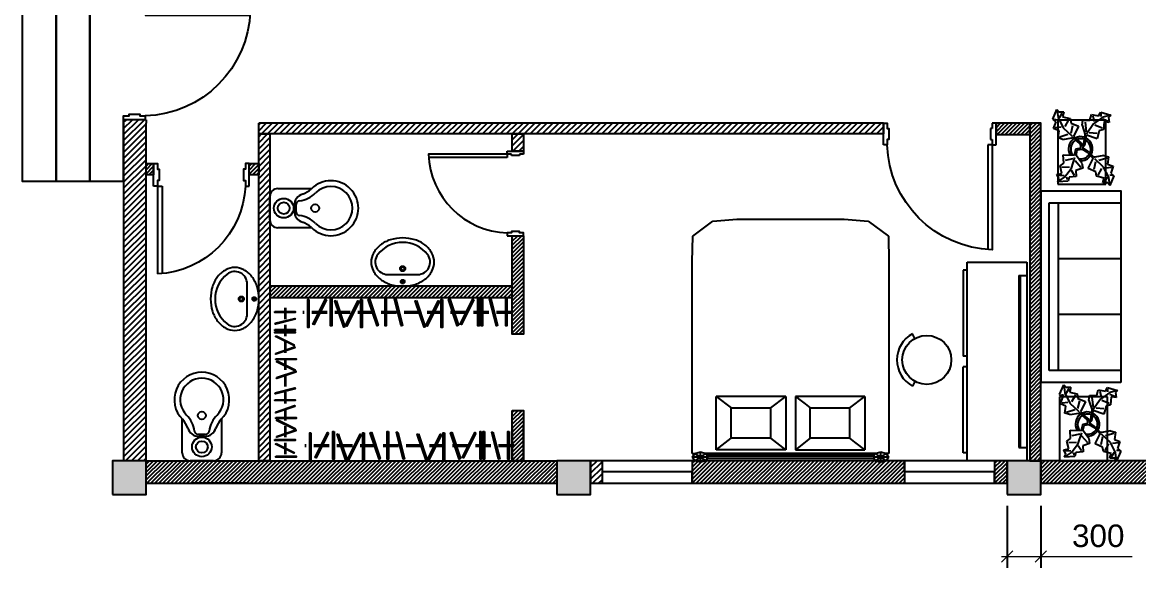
# Model space of a CAD drawing. Header units: millimetres. Extents: x 2361 to 18711, y 31828 to 42097.
# Drawn here: x 2361 to 12279, y 32027 to 36874 of the extents above; entities that cross this region are included whole.
import ezdxf

# ---------------------------------------------------------------- set-up
doc = ezdxf.new("R2010")
doc.units = ezdxf.units.MM
doc.header["$MEASUREMENT"] = 0
doc.linetypes.add('HIDDEN', pattern=[0.375, 0.25, -0.125])
for name, color, linetype in [('3DJORDAN', 30, 'Continuous'), ('A-Door', 150, 'Continuous'), ('HID', 11, 'Continuous')]:
    doc.layers.add(name, color=color, linetype=linetype)
doc.styles.add('ATTR', font='romans.shx', dxfattribs={"width": 0.8, "height": 0.7})
doc.styles.get("Standard").update_dxf_attribs({"font": 'arial.ttf'})
doc.dimstyles.new('1-100', dxfattribs={"dimscale": 100, "dimtxt": 2, "dimasz": 1, "dimexe": 1, "dimexo": 1, "dimgap": 0.8, "dimtad": 1, "dimdec": 0, "dimzin": 0, "dimdsep": 46, "dimtxsty": 'Standard', "dimblk": 'OBLIQUE', "dimcen": 0.09, "dimdle": 0.5, "dimclrd": 3, "dimadec": 0, "dimazin": 0, "dimtfac": 1, "dimtdec": 0, "dimtofl": 0, "dimtmove": 0, "dimatfit": 3, "dimldrblk": 'OBLIQUE', "dimfxl": 1, "dimtolj": 1, "dimtzin": 0, "dimlwd": 5, "dimarcsym": 0})

# ---------------------------------------------------------------- blocks, each defined once
blk = doc.blocks.new('AP0B08')
at = {"color": 5}
for p, q in [((72, 96), (72, 1028)), ((0, 96), (0, -96)), ((33.6, 96), (0, 96)), ((33.6, 48), (33.6, 96)), ((48, 48), (33.6, 48)), ((48, -48), (48, 48)), ((0, -96), (33.6, -96)), ((33.6, -96), (33.6, -48)), ((33.6, -48), (48, -48))]:
    blk.add_line(p, q, dxfattribs=at)
blk.add_lwpolyline([(33.6, 96), (33.6, 1028.8, -0.396451), (966.4, 96, -0.396451)], format="xyb", dxfattribs=at)
blk.add_lwpolyline([(33.6, 96), (72, 96)], dxfattribs=at)
blk.add_lwpolyline([(1000, 96), (1000, -96), (966.4, -96), (966.4, -48), (952, -48), (952, 48), (966.4, 48), (966.4, 96)], close=True, dxfattribs=at)
blk = doc.blocks.new('12PBED11')
at = {"color": 7, "linetype": 'Continuous'}
for p, q in [((0, 67.86), (-0.53, 65.95)), ((1.28, 68.64), (0, 67.86)), ((0.12, 67.67), (0, 67.86)), ((0.86, 66.57), (0.12, 67.67)), ((0.91, 66.5), (0.86, 66.57)), ((1.04, 66.32), (0.91, 66.5)), ((2.57, 67.86), (1.28, 68.64)), ((1.28, 68.64), (1.28, 63.26)), ((1.66, 66.5), (1.28, 65.95)), ((1.7, 66.57), (1.66, 66.5)), ((1.74, 66.62), (1.69, 66.57)), ((1.69, 66.57), (1.7, 66.57)), ((2.45, 67.67), (1.74, 66.62)), ((2.57, 67.86), (2.45, 67.67)), ((69.57, 68.83), (2.57, 68.83)), ((2.57, 68.83), (2.57, 67.86)), ((3.11, 65.95), (2.57, 67.86)), ((78.52, 68.64), (69.57, 68.83)), ((83.77, 61.6), (78.52, 68.64)), ((-0.53, 65.95), (3.11, 65.95)), ((0, 64.05), (-0.53, 65.95)), ((0.12, 64.23), (0, 64.05)), ((1.28, 63.26), (0, 64.05)), ((0.83, 65.28), (0.12, 64.23)), ((0.86, 65.33), (0.83, 65.28)), ((0.91, 65.39), (0.86, 65.34)), ((0.86, 65.34), (0.86, 65.33)), ((1.28, 65.95), (0.91, 65.39)), ((0.94, 5.36), (0.94, 63.46)), ((1.28, 65.95), (1.04, 66.32)), ((1.28, 65.95), (1.53, 65.58)), ((1.28, 63.26), (2.57, 64.05)), ((1.53, 65.58), (1.7, 65.34)), ((1.62, 63.46), (1.62, 5.36)), ((1.7, 65.34), (1.69, 65.33)), ((1.69, 65.33), (1.74, 65.28)), ((1.74, 65.28), (2.45, 64.23)), ((2.32, 4.93), (2.32, 63.89)), ((2.45, 64.23), (2.57, 64.05)), ((2.57, 64.05), (3.11, 65.95)), ((2.57, 64.05), (2.57, 4.78)), ((22.48, 60.37), (3.82, 60.37)), ((3.82, 60.37), (5.38, 58.33)), ((3.82, 36.1), (3.82, 60.37)), ((18.48, 55.15), (22.48, 60.37)), ((22.48, 60.37), (22.48, 36.1)), ((84.51, 53.14), (83.77, 61.6)), ((5.38, 58.33), (6.45, 56.93)), ((6.45, 56.93), (7.83, 55.15)), ((7.83, 55.15), (18.48, 55.15)), ((7.83, 55.15), (7.83, 41.31)), ((18.48, 41.31), (18.48, 55.15)), ((84.51, 15.69), (84.51, 53.14)), ((7.83, 41.31), (3.82, 36.1)), ((7.83, 41.31), (18.48, 41.31)), ((19.85, 39.53), (18.48, 41.31)), ((20.93, 38.13), (19.85, 39.53)), ((22.48, 36.1), (3.82, 36.1)), ((22.48, 36.1), (20.93, 38.13)), ((3.82, 32.73), (7.83, 27.51)), ((22.48, 32.73), (3.82, 32.73)), ((3.82, 32.73), (3.82, 8.46)), ((18.48, 27.51), (22.48, 32.73)), ((22.48, 32.73), (22.48, 8.46)), ((7.83, 27.51), (18.48, 27.51)), ((7.83, 27.51), (7.83, 13.68)), ((18.48, 13.68), (18.48, 27.51)), ((83.77, 7.24), (84.51, 15.69)), ((3.82, 8.46), (7.83, 13.68)), ((7.83, 13.68), (18.48, 13.68)), ((22.48, 8.46), (18.48, 13.68)), ((3.82, 8.46), (22.48, 8.46)), ((0, 4.78), (-0.53, 2.88)), ((0, 4.78), (1.28, 5.57)), ((1.7, 2.26), (0, 4.78)), ((2.57, 4.78), (1.28, 5.57)), ((1.28, 5.57), (1.28, 0.18)), ((2.45, 4.6), (1.74, 3.55)), ((2.57, 4.78), (2.45, 4.6)), ((3.11, 2.88), (2.57, 4.78)), ((78.52, 0.2), (83.77, 7.24)), ((-0.53, 2.88), (3.11, 2.88)), ((-0.53, 2.88), (0, 0.97)), ((0.83, 2.2), (0, 0.97)), ((0, 0.97), (1.28, 0.18)), ((0.86, 2.25), (0.83, 2.2)), ((1.04, 2.51), (0.86, 2.26)), ((0.86, 2.26), (0.86, 2.25)), ((1.28, 2.88), (1.04, 2.51)), ((1.66, 3.42), (1.28, 2.88)), ((1.28, 0.18), (2.57, 0.97)), ((1.7, 3.49), (1.66, 3.42)), ((1.74, 3.55), (1.69, 3.49)), ((1.69, 3.49), (1.7, 3.49)), ((1.69, 2.25), (1.7, 2.26)), ((1.74, 2.2), (1.69, 2.25)), ((2.57, 0.97), (1.74, 2.2)), ((2.57, 0.97), (3.11, 2.88)), ((2.57, 0), (2.57, 0.97)), ((2.57, 0), (69.57, 0)), ((69.57, 0), (78.52, 0.2))]:
    blk.add_line(p, q, dxfattribs=at)
blk = doc.blocks.new('AP0B05')
at = {"color": 5}
for p, q in [((35, 100), (35, 880)), ((75, 100), (75, 878.9))]:
    blk.add_line(p, q, dxfattribs=at)
for points in [[(0, 100), (0, -100), (35, -100), (35, -50), (50, -50), (50, 50), (35, 50), (35, 100)], [(850, 100), (850, -100), (815, -100), (815, -50), (800, -50), (800, 50), (815, 50), (815, 100)]]:
    blk.add_lwpolyline(points, close=True, dxfattribs=at)
blk.add_lwpolyline([(35, 100), (75, 100)], dxfattribs=at)
blk.add_arc((-2.4, 62.6), 818.3, 2.62122, 87.37878, dxfattribs=at)
blk = doc.blocks.new('wash-7')
at = {"color": 0, "linetype": 'ByBlock'}
blk.add_line((0.1341, -0.105), (-0.1341, -0.105), dxfattribs=at)
for centre, radius in [((0, -0.0418), 0.0169), ((0, -0.0418), 0.0094), ((0, -0.157), 0.023), ((0, -0.157), 0.0155)]:
    blk.add_circle(centre, radius, dxfattribs=at)
for centre, radius, start, end in [((0, -0.3635), 0.3635, 90, 107.64362), ((0, -0.3635), 0.3635, 72.35638, 90), ((-0.0587, -0.2444), 0.2288, 127.51911, 151.65576), ((-0.0232, -0.2906), 0.2871, 107.64362, 127.51911), ((0.0232, -0.2906), 0.2871, 52.48089, 72.35638), ((0.0587, -0.2444), 0.2288, 28.34424, 52.48089), ((-0.1132, -0.215), 0.1668, 151.65576, 180), ((-0.1341, -0.215), 0.11, 90, 218.28052), ((0.1341, -0.215), 0.11, 321.71948, 90), ((0.1132, -0.215), 0.1668, 0, 28.34424), ((-0.1132, -0.215), 0.1668, 180, 208.34424), ((-0.0587, -0.1856), 0.2288, 208.34424, 232.48089), ((0, -0.1092), 0.2808, 218.28052, 321.71948), ((0.0587, -0.1856), 0.2288, 307.51911, 331.65576), ((0.1132, -0.215), 0.1668, 331.65576, 0), ((-0.0232, -0.1394), 0.2871, 232.48089, 252.35638), ((0.0232, -0.1394), 0.2871, 287.64362, 307.51911), ((0, -0.0665), 0.3635, 252.35638, 270), ((0, -0.0665), 0.3635, 270, 287.64362)]:
    blk.add_arc(centre, radius, start, end, dxfattribs=at)
blk = doc.blocks.new('PLANT1')
for p, q in [((-240.64722, 104.936036), (-243.459, 183.338216)), ((-243.459, 183.338216), (-223.09074, 172.960284)), ((-243.459, 183.338216), (-209.77098, 131.96443)), ((-223.09074, 172.960284), (-188.88456, 189.739778)), ((-199.52208, 135.294624), (-195.80352, 176.160684)), ((-188.88456, 189.739778), (-182.35422, 152.203404)), ((74.932032, 143.772382), (85.516974, 180.372512)), ((85.516974, 180.372512), (138.873992, 172.87367)), ((94.68866, 168.20134), (113.118392, 105.758996)), ((138.873992, 172.87367), (155.54452, 214.059516)), ((155.54452, 214.059516), (207.401922, 195.889372)), ((237.91672, 180.718714), (161.803334, 142.44574)), ((164.71646, 201.888598), (169.388536, 157.703012)), ((207.401922, 195.889372), (227.15855, 220.31833)), ((225.658934, 209.647028), (222.659448, 188.303916)), ((227.15855, 220.31833), (298.859194, 188.477144)), ((236.416596, 170.047158), (271.51711, 148.790914)), ((298.859194, 188.477144), (237.91672, 180.718714)), ((298.859194, 188.477144), (280.602436, 174.719488)), ((280.602436, 174.719488), (280.688796, 136.619488)), ((-210.03006, 97.88779), (-240.64722, 104.936036)), ((-230.39832, 108.265976), (-209.90052, 114.92611)), ((-203.62926, 43.31335), (-210.03006, 97.88779)), ((-209.77098, 131.96443), (-142.00632, 80.332072)), ((-182.35422, 152.203404), (-124.3203, 165.39464)), ((-131.23926, 151.815546), (-135.08736, 93.910912)), ((-124.3203, 165.39464), (-104.08158, 137.97788)), ((-104.08158, 137.97788), (-42.71772, 140.919962)), ((-70.5231, 69.566028), (-83.71332, 127.599694)), ((-42.71772, 140.919962), (-43.36542, 55.728108)), ((74.932032, 143.772382), (87.276178, 76.744322)), ((161.803334, 142.44574), (99.213924, 75.521566)), ((221.332552, 101.432868), (170.97502, 130.274568)), ((230.504238, 89.261696), (196.989954, 83.089496)), ((244.088666, 147.204684), (230.504238, 89.261696)), ((280.688796, 136.619488), (244.088666, 147.204684)), ((-159.30372, 46.384718), (-203.62926, 43.31335)), ((-196.7103, 56.89219), (-159.04464, 80.461358)), ((-142.65148, -4.859528), (-159.30372, 46.384718)), ((-105.11536, 1.671066), (-142.65148, -4.859528)), ((-142.00632, 80.332072), (-60.44438, 53.971698)), ((-135.73506, 8.719312), (-87.69096, 52.656994)), ((-105.11536, 1.671066), (-50.28438, 42.149268)), ((-50.28438, 42.149268), (-46.87316, 45.539152)), ((-46.87316, 45.539152), (-4.65074, 35.77336)), ((-43.36542, 55.728108), (4.65074, 43.723052)), ((-27.33548, -46.667928), (0, 0)), ((-4.65074, 35.77336), (-4.65074, 35.77336)), ((-4.65074, 35.77336), (0, 0)), ((4.65074, 43.723052), (10.85088, 7.949692)), ((10.85088, 7.949692), (35.65398, 11.924538)), ((46.50486, 7.949692), (23.2537, 0)), ((23.2537, 0), (40.30472, -13.911834)), ((35.65398, 11.924538), (86.258654, 68.081652)), ((96.447864, 64.57315), (46.50486, 7.949692)), ((86.258654, 68.081652), (87.276178, 76.744322)), ((172.734224, 26.646378), (96.447864, 64.57315)), ((181.141878, 0.172974), (108.515404, -23.848822)), ((120.790208, 82.916522), (178.733196, 69.332094)), ((196.989954, 83.089496), (172.734224, 26.646378)), ((181.141878, 0.172974), (218.858846, -5.215128)), ((-169.1386, -102.264718), (-144.8816, -45.821346)), ((-144.8816, -45.821346), (-68.59524, -83.748372)), ((-27.33548, -46.667928), (-68.59524, -83.748372)), ((-58.4073, -87.25662), (-10.85342, -39.748206)), ((-10.85342, -39.748206), (12.40028, -3.974846)), ((12.40028, -3.974846), (37.64534, -23.45309)), ((37.64534, -23.45309), (105.707942, -32.155892)), ((40.30472, -13.911834), (108.515404, -23.848822)), ((78.766924, -112.978184), (105.707942, -32.155892)), ((191.918336, -86.03742), (113.45291, -32.377888)), ((127.26035, -53.708554), (121.872248, -112.978184)), ((130.755644, -33.41624), (204.561948, -24.655272)), ((251.187966, -80.649318), (208.082642, -91.425522)), ((218.858846, -5.215128), (218.8591, -59.096656)), ((218.8591, -59.096656), (261.96417, -69.873114)), ((261.96417, -69.873114), (251.187966, -123.754642)), ((-252.75032, -193.89471), (-252.83668, -155.79471)), ((-252.83668, -155.79471), (-216.23528, -166.379652)), ((-216.23528, -166.379652), (-202.65136, -108.436664)), ((-210.06308, -199.893682), (-133.95198, -161.620708)), ((-202.65136, -108.436664), (-169.1386, -102.264718)), ((-193.47942, -120.607836), (-143.12138, -149.44979)), ((-92.9386, -102.09149), (-150.88108, -88.507062)), ((-133.95198, -161.620708), (-71.31304, -95.395796)), ((-66.83756, -187.376562), (-85.26526, -124.934218)), ((-59.4233, -95.919544), (-58.4073, -87.25662)), ((-47.0789, -162.947604), (-59.4233, -95.919544)), ((-47.0789, -162.947604), (-57.66562, -199.547734)), ((138.036554, -129.142744), (78.766924, -112.978184)), ((148.813012, -161.47161), (138.036554, -129.142744)), ((208.082642, -166.859966), (148.813012, -161.47161)), ((159.589216, -150.695406), (181.141878, -96.813878)), ((240.411508, -156.083508), (191.918336, -86.03742)), ((202.69454, -204.576934), (208.082642, -166.859966)), ((229.635304, -156.083508), (213.470744, -193.800476)), ((256.576068, -215.353138), (240.411508, -156.083508)), ((267.352526, -139.918948), (245.799864, -139.918948)), ((251.187966, -123.754642), (278.12873, -139.918948)), ((278.12873, -139.918948), (256.576068, -215.353138)), ((-271.00784, -207.652112), (-252.75032, -193.89471)), ((-271.00784, -207.652112), (-210.06308, -199.893682)), ((-199.30618, -239.493298), (-271.00784, -207.652112)), ((-208.56448, -189.22238), (-243.66474, -167.966136)), ((-179.55006, -215.064594), (-199.30618, -239.493298)), ((-197.80758, -228.82225), (-194.80784, -207.479138)), ((-127.69342, -233.234738), (-179.55006, -215.064594)), ((-136.86282, -221.063566), (-141.53642, -176.87798)), ((-111.02086, -192.048892), (-127.69342, -233.234738)), ((-57.66562, -199.547734), (-111.02086, -192.048892)), ((240.411508, -199.188578), (202.69454, -204.576934)), ((256.576068, -215.353138), (240.411508, -199.188578))]:
    blk.add_line(p, q)
for centre, radius, start, end in [((3.43662, 8.422894), 93.383227, 34.37569, 120.1028), ((2.51968, 5.259324), 79.951072, 33.82192, 124.9414), ((3.90398, 10.95883), 91.44, 178.6147, 235.1169), ((3.90398, 10.95883), 76.2, 168.1647, 238.6725), ((-0.62484, 10.986008), 80.429557, 338.4094, 20.03007), ((1.9431, 10.501122), 93.403293, 341.2017, 26.09184), ((3.07848, 14.252194), 93.714367, 242.5812, 331.2714), ((1.75514, 15.867888), 80.593082, 247.3711, 327.472)]:
    blk.add_arc(centre, radius, start, end)
at = {"style": 'ATTR', "width": 0.8, "flags": 9}
blk.add_attdef('ESTCODE', (0, 0), '', height=17.78, dxfattribs=at)
blk = doc.blocks.new('SOFA6')
at = {"linetype": 'Continuous'}
for p, q in [((-31.5, -3), (31.5, -3)), ((-31.5, -30), (-31.5, -3)), ((31.5, -3), (31.5, -30)), ((-31.5, -6.5), (31.5, -6.5)), ((-10.5, -30), (-10.5, -6.5)), ((10.5, -30), (10.5, -6.5))]:
    blk.add_line(p, q, dxfattribs=at)
blk.add_lwpolyline([(-36, -30), (-36, 0), (36, 0), (36, -30)], close=True, dxfattribs=at)
blk = doc.blocks.new('CHEST24')
at = {"linetype": 'Continuous'}
for p, q in [((24, 0), (0, 0)), ((0, 0), (0, -18.00001)), ((24, -18.00001), (24, 0)), ((0, -18.00001), (24, -18.00001))]:
    blk.add_line(p, q, dxfattribs=at)
blk = doc.blocks.new('A$C41BE763B')
at = {"layer": 'HID', "linetype": 'HIDDEN'}
for p, q in [((3.395, 0.253), (0, 0.253)), ((3.395, 0.233), (0, 0.233))]:
    blk.add_line(p, q, dxfattribs=at)
at = {"layer": 'HID'}
for points in [[(0.098, 0.45), (0.098, 0), (0.078, 0), (0.078, 0.45)], [(0.383, 0.447), (0.182, 0.045), (0.164, 0.054), (0.365, 0.456)], [(0.472, 0.473), (0.472, 0.023), (0.451, 0.023), (0.451, 0.473)], [(0.541, 0.437), (0.683, 0.01), (0.663, 0.004), (0.521, 0.431)], [(0.914, 0.424), (0.713, 0.021), (0.694, 0.03), (0.895, 0.433)], [(0.962, 0.45), (0.962, 0), (0.941, 0), (0.941, 0.45)], [(1.081, 0.461), (1.223, 0.034), (1.204, 0.027), (1.061, 0.454)], [(1.355, 0.473), (1.355, 0.023), (1.334, 0.023), (1.334, 0.473)], [(1.508, 0.466), (1.618, 0.029), (1.597, 0.024), (1.488, 0.461)], [(1.845, 0.437), (1.987, 0.01), (1.967, 0.004), (1.825, 0.431)], [(2.218, 0.424), (2.017, 0.021), (1.998, 0.03), (2.199, 0.433)], [(2.266, 0.45), (2.266, 0), (2.245, 0), (2.245, 0.45)], [(2.385, 0.461), (2.527, 0.034), (2.507, 0.027), (2.365, 0.454)], [(2.776, 0.447), (2.574, 0.045), (2.556, 0.054), (2.757, 0.456)], [(2.864, 0.473), (2.864, 0.023), (2.843, 0.023), (2.843, 0.473)], [(2.914, 0.473), (2.914, 0.023), (2.893, 0.023), (2.893, 0.473)], [(3.053, 0.466), (3.162, 0.029), (3.142, 0.024), (3.033, 0.461)], [(3.314, 0.473), (3.314, 0.023), (3.293, 0.023), (3.293, 0.473)]]:
    blk.add_lwpolyline(points, close=True, dxfattribs=at)
blk = doc.blocks.new('bero-2')
at = {"color": 0, "linetype": 'ByBlock'}
for p, q in [((-0.1507, 0.8452), (-0.1857, 0.8644)), ((0.1746, 0.8452), (0.2096, 0.8644)), ((-0.75, 0.45), (0.75, 0.45)), ((-0.75, 0), (-0.75, 0.45)), ((-0.69, 0.45), (-0.69, 0.48)), ((-0.69, 0.48), (-0.04, 0.48)), ((-0.04, 0.45), (-0.04, 0.48)), ((0.69, 0.48), (0.04, 0.48)), ((0.04, 0.45), (0.04, 0.48)), ((0.69, 0.45), (0.69, 0.48)), ((0.75, 0.45), (0.75, 0)), ((0.75, 0), (-0.75, 0)), ((-0.65, 0.06), (-0.65, 0)), ((0.65, 0.06), (-0.65, 0.06)), ((0.65, 0.05), (-0.65, 0.05)), ((0.65, 0.06), (0.65, 0))]:
    blk.add_line(p, q, dxfattribs=at)
blk.add_circle((0.0119, 0.7562), 0.1854, dxfattribs=at)
blk.add_arc((0.0119, 0.7562), 0.2254, 28.69413, 151.30587, dxfattribs=at)
blk = doc.blocks.new('_Oblique')
at = {"color": 0, "linetype": 'ByBlock', "lineweight": -2}
blk.add_line((-0.5, -0.5), (0.5, 0.5), dxfattribs=at)
blk = doc.blocks.new('*D47')
at = {"color": 0, "lineweight": -2, "transparency": 16777216}
for p, q in [((3311.4, 41377.7), (3311.4, 41883.8)), ((7259.9, 41377.7), (7259.9, 41883.8)), ((11109.9, 32577.7), (11109.9, 32026.8)), ((11409.9, 32577.7), (11409.9, 32026.8))]:
    blk.add_line(p, q, dxfattribs=at)
at = {"color": 3, "lineweight": 5, "transparency": 16777216}
for p, q in [((3261.4, 41783.8), (7309.9, 41783.8)), ((11059.9, 32126.8), (11409.9, 32126.8)), ((11409.9, 32126.8), (12220, 32126.8))]:
    blk.add_line(p, q, dxfattribs=at)
at = {"layer": 'Defpoints', "color": 0, "transparency": 16777216}
for p in [(7259.9, 41783.8), (3311.4, 41277.7), (7259.9, 41277.7), (11109.9, 32677.7), (11409.9, 32677.7), (11409.9, 32126.8)]:
    blk.add_point(p, dxfattribs=at)
at = {"color": 3, "lineweight": 5, "transparency": 16777216, "xscale": 100, "yscale": 100, "zscale": 100, "rotation": 180}
for p in [(3311.4, 41783.8), (11109.9, 32126.8)]:
    blk.add_blockref('_Oblique', p, dxfattribs=at)
at = {"color": 3, "lineweight": 5, "transparency": 16777216, "xscale": 100, "yscale": 100, "zscale": 100}
for p in [(7259.9, 41783.8), (11409.9, 32126.8)]:
    blk.add_blockref('_Oblique', p, dxfattribs=at)
at = {"color": 0, "transparency": 16777216, "char_height": 200, "attachment_point": 5}
for s, insert in [('\\A1;3948', (5032.1, 41966)), ('\\A1;300', (11919.5, 32308.9))]:
    blk.add_mtext(s, dxfattribs=dict(at, insert=insert))

msp = doc.modelspace()

# ---------------------------------------------------------------- hatches: boundary and pattern name
at = {"true_color": 0xffffff}
h = msp.add_hatch(dxfattribs=at)
h.set_pattern_fill('ANSI31', scale=300)
h.paths.add_polyline_path([(3461.4, 35977.7), (3461.4, 36008.3), (3261.4, 36008.3), (3261.4, 35463), (3261.4, 32977.7), (3461.4, 32977.7)])
h = msp.add_hatch(dxfattribs=at)
h.set_pattern_fill('ANSI31', scale=300)
h.paths.add_polyline_path([(10011.4, 35977.7), (4461.4, 35977.7), (4461.4, 35881.7), (10011.4, 35881.7)])
h = msp.add_hatch(dxfattribs=at)
h.set_pattern_fill('ANSI31', scale=200)
h.paths.add_polyline_path([(11311.4, 35977.7), (11011.4, 35977.7), (11011.4, 35877.7), (11311.4, 35877.7)])
h = msp.add_hatch(dxfattribs=at)
h.set_pattern_fill('ANSI31', scale=200)
h.paths.add_polyline_path([(11311.4, 32977.7), (11409.9, 32977.7), (11409.9, 35977.7), (11311.4, 35977.7)])
h = msp.add_hatch(dxfattribs=at)
h.set_pattern_fill('ANSI31', scale=300)
h.paths.add_polyline_path([(4561.4, 35881.7), (4461.4, 35881.7), (4461.4, 32977.7), (4561.4, 32977.7)])
h = msp.add_hatch(dxfattribs=at)
h.set_pattern_fill('ANSI31', scale=300)
h.paths.add_polyline_path([(6814, 35881.7), (6714, 35881.7), (6714, 35727.7), (6814, 35727.7)])
h = msp.add_hatch(dxfattribs=at)
h.set_pattern_fill('ANSI31', scale=200)
h.paths.add_polyline_path([(3527.6, 35617.7), (3461.4, 35617.7), (3461.4, 35517.7), (3527.6, 35517.7)])
h = msp.add_hatch(dxfattribs=at)
h.set_pattern_fill('ANSI31', scale=200)
h.paths.add_polyline_path([(4461.4, 35617.7), (4377.6, 35617.7), (4377.6, 35517.7), (4461.4, 35517.7)])
h = msp.add_hatch(dxfattribs=at)
h.set_pattern_fill('ANSI31', scale=200)
h.paths.add_polyline_path([(6814, 34977.7), (6714, 34977.7), (6714, 34101.5), (6814, 34101.5)])
h = msp.add_hatch(dxfattribs=at)
h.set_pattern_fill('ANSI31', scale=200)
h.paths.add_polyline_path([(6714, 34527.7), (4561.4, 34527.7), (4561.4, 34427.7), (6714, 34427.7)])
h = msp.add_hatch(dxfattribs=at)
h.set_pattern_fill('ANSI31', scale=200)
h.paths.add_polyline_path([(6814, 33423.6), (6714, 33423.6), (6714, 32977.7), (6814, 32977.7)])
h = msp.add_hatch(color=7, dxfattribs=at)
h.dxf.hatch_style = 1
h.paths.add_polyline_path([(3461.4, 32977.7), (3161.4, 32977.7), (3161.4, 32677.7), (3461.4, 32677.7)])
h = msp.add_hatch(dxfattribs=at)
h.set_pattern_fill('ANSI31', scale=200)
h.paths.add_polyline_path([(7109.9, 32777.7), (7109.9, 32977.7), (6111.6, 32977.7), (6111.6, 32977.7), (6100.3, 32977.7), (5398.2, 32977.7), (5398.2, 32977.7), (5386.9, 32977.7), (4925.9, 32977.7), (4925.9, 32977.7), (4914.5, 32977.7), (3461.4, 32977.7), (3461.4, 32777.7)])
h = msp.add_hatch(color=7, dxfattribs=at)
h.dxf.hatch_style = 1
h.paths.add_polyline_path([(7409.9, 32977.7), (7109.9, 32977.7), (7109.9, 32677.7), (7409.9, 32677.7)])
h = msp.add_hatch(dxfattribs=at)
h.set_pattern_fill('ANSI31', scale=300)
h.paths.add_polyline_path([(7409.9, 32777.7), (7511.9, 32777.7), (7511.9, 32977.7), (7409.9, 32977.7)])
h = msp.add_hatch(dxfattribs=at)
h.set_pattern_fill('ANSI31', scale=200)
h.paths.add_polyline_path([(8433.3, 32977.7), (8385, 32964.2), (8336.5, 32977.7), (8311.9, 32977.7), (8311.9, 32777.7), (10198.7, 32777.7), (10198.7, 32977.7), (10035.4, 32977.7), (9986.9, 32964.2), (9938.6, 32977.7)])
h = msp.add_hatch(dxfattribs=at)
h.set_pattern_fill('ANSI31', scale=200)
h.paths.add_polyline_path([(11109.9, 32977.7), (10998.7, 32977.7), (10998.7, 32777.7), (11109.9, 32777.7)])
h = msp.add_hatch(color=7, dxfattribs=at)
h.dxf.hatch_style = 1
h.paths.add_polyline_path([(11409.9, 32977.7), (11109.9, 32977.7), (11109.9, 32677.7), (11409.9, 32677.7)])
h = msp.add_hatch(dxfattribs=at)
h.set_pattern_fill('ANSI31', scale=200)
h.paths.add_polyline_path([(11409.9, 32977.7), (11409.9, 32777.7), (12672.1, 32777.7), (12672.1, 32977.7)])

# ---------------------------------------------------------------- linework, layer by layer
at = {"color": 3}
for p, q in [((3261.4, 35977.7), (3261.4, 36041.9)), ((3461.4, 36008.3), (3261.4, 36008.3)), ((3461.4, 36008.3), (3461.4, 35977.7)), ((3461.4, 32977.7), (3461.4, 35977.7)), ((4461.4, 35881.7), (4461.4, 35977.7)), ((10011.4, 35977.7), (4461.4, 35977.7)), ((10011.4, 35977.7), (10011.4, 35881.7)), ((10011.4, 35881.7), (4461.4, 35881.7)), ((3461.4, 32977.7), (7111.4, 32977.7)), ((3861.4, 32977.7), (4361.4, 32977.7)), ((4361.4, 32777.7), (3861.4, 32777.7))]:
    msp.add_line(p, q, dxfattribs=at)
for p, q in [((3261.4, 35463), (3261.4, 36041.9)), ((11311.4, 35977.7), (11011.4, 35977.7))]:
    msp.add_line(p, q)
at = {"color": 0, "linetype": 'ByBlock'}
for p, q in [((4561.4, 35117.4), (4561.4, 35326.8)), ((4631.3, 35396.6), (4931.5, 35396.6)), ((4776.5, 35197.1), (4776.5, 35247.1)), ((4794, 35190.6), (4794, 35253.6)), ((4931.5, 35047.6), (4631.3, 35047.6)), ((3781.7, 33047.7), (3781.7, 33348)), ((4130.8, 33348), (4130.8, 33047.7)), ((3987.7, 33210.4), (3924.8, 33210.4)), ((3981.2, 33193), (3931.3, 33193)), ((4061, 32977.9), (3851.5, 32977.9))]:
    msp.add_line(p, q, dxfattribs=at)
at = {"color": 1}
for p, q in [((7511.9, 32977.7), (7511.9, 32777.7)), ((8311.9, 32977.7), (8311.9, 32777.7)), ((8311.9, 32977.7), (8311.9, 32777.7)), ((10198.7, 32877.7), (10198.7, 32977.7)), ((10198.7, 32977.7), (10198.7, 32777.7)), ((10998.7, 32977.7), (10998.7, 32777.7)), ((10998.7, 32977.7), (10998.7, 32777.7)), ((8311.9, 32877.7), (7511.9, 32877.7)), ((8311.9, 32777.7), (8311.9, 32877.7)), ((8311.9, 32777.7), (8311.9, 32877.7)), ((10998.7, 32877.7), (10198.7, 32877.7)), ((10998.7, 32777.7), (10998.7, 32877.7)), ((10998.7, 32777.7), (10998.7, 32877.7))]:
    msp.add_line(p, q, dxfattribs=at)
for points in [[(2661.4, 37377.7), (2361.4, 37377.7), (2361.4, 35463), (2661.4, 35463)], [(2961.4, 37377.7), (2661.4, 37377.7), (2661.4, 35463), (2961.4, 35463)]]:
    msp.add_lwpolyline(points, close=True)
msp.add_lwpolyline([(3261.4, 37377.7), (3261.4, 37377.7), (2961.4, 37377.7), (2961.4, 35463), (3261.4, 35463)])
at = {"color": 3}
for points in [[(3261.4, 35977.7), (3261.4, 32977.7)], [(6714, 33277.7), (6714, 32977.7), (6814, 32977.7), (6814, 33277.7)], [(3461.4, 32777.7), (7109.9, 32777.7)], [(7411.4, 32777.7), (11109.9, 32777.7)], [(11410.9, 32777.7), (15261.4, 32777.7)]]:
    msp.add_lwpolyline(points, dxfattribs=at)
for points in [[(11011.4, 35877.7), (11311.4, 35877.7), (11311.4, 35977.7), (11011.4, 35977.7)], [(11311.4, 32977.7), (11409.9, 32977.7), (11409.9, 35977.7), (11311.4, 35977.7)], [(4461.4, 35881.7), (4561.4, 35881.7), (4561.4, 32977.7), (4461.4, 32977.7)], [(6714, 35881.7), (6814, 35881.7), (6814, 35727.7), (6714, 35727.7)], [(3461.4, 35617.7), (3527.6, 35617.7), (3527.6, 35517.7), (3461.4, 35517.7)], [(4377.6, 35617.7), (4461.4, 35617.7), (4461.4, 35517.7), (4377.6, 35517.7)], [(6714, 34977.7), (6814, 34977.7), (6814, 34101.5), (6714, 34101.5)], [(4561.4, 34427.7), (6714, 34427.7), (6714, 34527.7), (4561.4, 34527.7)], [(6714, 33423.6), (6814, 33423.6), (6814, 32977.7), (6714, 32977.7)], [(3161.4, 32677.7), (3461.4, 32677.7), (3461.4, 32977.7), (3161.4, 32977.7)], [(7109.9, 32677.7), (7409.9, 32677.7), (7409.9, 32977.7), (7109.9, 32977.7)], [(11109.9, 32977.7), (7409.9, 32977.7), (7409.9, 32777.7), (11109.9, 32777.7)], [(11109.9, 32677.7), (11409.9, 32677.7), (11409.9, 32977.7), (11109.9, 32977.7)], [(11109.9, 32677.7), (11409.9, 32677.7), (11409.9, 32977.7), (11109.9, 32977.7)], [(15261.4, 32977.7), (11409.9, 32977.7), (11409.9, 32777.7), (15261.4, 32777.7)]]:
    msp.add_lwpolyline(points, close=True, dxfattribs=at)
at = {"color": 0, "linetype": 'ByBlock'}
for centre, radius in [((4683.6, 35222.1), 87.3), ((4683.6, 35222.1), 52.4), ((4962.9, 35222.1), 34.9), ((3956.2, 33379.4), 34.9), ((3956.2, 33100.1), 87.3), ((3956.2, 33100.1), 52.4)]:
    msp.add_circle(centre, radius, dxfattribs=at)
for centre, radius, start, end in [((5102.5, 35222.1), 244.4, 225, 135), ((5102.5, 35222.1), 192, 225, 135), ((4631.3, 35326.8), 69.8, 90, 180), ((4881.3, 35247.1), 104.7, 107.10464, 180), ((4794, 35530.7), 244.4, 277.18076, 315), ((4794, 35530.7), 192, 287.10464, 315), ((4828.9, 35253.6), 34.9, 97.18076, 180), ((4631.3, 35117.4), 69.8, 180, 270), ((4881.3, 35197.1), 104.7, 180, 252.89536), ((4828.9, 35190.6), 34.9, 180, 262.81924), ((4794, 34913.5), 244.4, 45, 82.81924), ((4794, 34913.5), 192, 45, 72.89536), ((3956.2, 33519), 244.4, 315, 225), ((3956.2, 33519), 192, 315, 225), ((3647.7, 33210.4), 192, 17.10464, 45), ((3647.7, 33210.4), 244.4, 7.18076, 45), ((4264.8, 33210.4), 244.4, 135, 172.81924), ((4264.8, 33210.4), 192, 135, 162.89536), ((3931.3, 33297.7), 104.7, 197.10464, 270), ((3924.8, 33245.3), 34.9, 187.18076, 270), ((3981.2, 33297.7), 104.7, 270, 342.89536), ((3987.7, 33245.3), 34.9, 270, 352.81924), ((3851.5, 33047.7), 69.8, 180, 270), ((4061, 33047.7), 69.8, 270, 0)]:
    msp.add_arc(centre, radius, start, end, dxfattribs=at)

# ---------------------------------------------------------------- block references
for name, p, xscale, yscale, zscale, rotation in [('PLANT1', (11776, 35745.3), 1.182481976575218, 1.182481976575218, 1.182481976575218, 90), ('CHEST24', (11562.1, 35436.1), 23.64963953170809, 23.64963953170809, 23.64963953170809, 90), ('SOFA6', (11411.4, 34524.1), 23.64963953170809, 23.64963953170809, 23.64963953170809, 90), ('12PBED11', (8311.9, 32977.7), -25.4, 25.4, 25.4, 270), ('wash-7', (5740.5, 34527.7), 1000, 1000, 1000, 180), ('wash-7', (4463.7, 34415.2), 1000, 1000, 1000, 269.9999999999999), ('A$C41BE763B', (4794.1, 32977.7), 400.0688295303843, 400.0688295303843, 400.0688295303843, 90), ('PLANT1', (11837.1, 33298.2), 1.182481976575218, 1.182481976575218, 1.182481976575218, 90), ('CHEST24', (11576.6, 32977.7), 23.64963953170809, 23.64963953170809, 23.64963953170809, 90)]:
    msp.add_blockref(name, p, dxfattribs=dict(xscale=xscale, yscale=yscale, zscale=zscale, rotation=rotation))
at = {"xscale": 547.1052569388694, "yscale": 547.1052569388694, "zscale": 547.1052569388694}
for p in [(4853.8, 34162.9), (4872.1, 32977.7)]:
    msp.add_blockref('A$C41BE763B', p, dxfattribs=at)
at = {"layer": '3DJORDAN', "xscale": 1175.386233180761, "yscale": 1175.386233180761, "zscale": 1175.386233180761, "rotation": 90}
msp.add_blockref('bero-2', (11284.9, 33859.3), dxfattribs=at)
at = {"layer": 'A-Door', "color": 5}
for p, rotation in [((3357.4, 37008.3), 270), ((11011.4, 35881.7), 179.9999999999999)]:
    msp.add_blockref('AP0B08', p, dxfattribs=dict(at, rotation=rotation))
at = {"layer": 'A-Door', "color": 5, "xscale": -0.75, "yscale": 0.75, "zscale": 0.75, "rotation": 90}
msp.add_blockref('AP0B08', (6742, 35727.7), dxfattribs=at)
at = {"layer": 'A-Door', "xscale": -1, "rotation": 180}
msp.add_blockref('AP0B05', (3527.6, 35517.7), dxfattribs=at)

# ---------------------------------------------------------------- dimensions: what is measured, and where the dimension line sits
dim = msp.add_linear_dim(base=(7259.876, 41783.8427), p1=(3311.4491, 41277.7362), p2=(7259.876, 41277.7279), dimstyle='1-100')
dim.commit()
dim.dimension.update_dxf_attribs({"geometry": '*D47', "text_midpoint": (5032.0531, 41783.8427), "dimtype": 160})
at = {"color": 2}
dim = msp.add_linear_dim(base=(11409.9, 32126.8), p1=(11109.9, 32677.7), p2=(11409.9, 32677.7), dimstyle='1-100', dxfattribs=at)
dim.commit()
dim.dimension.update_dxf_attribs({"geometry": '*D47', "text_midpoint": (11919.5, 32126.8), "dimtype": 160})

doc.saveas('drawing.dxf')
